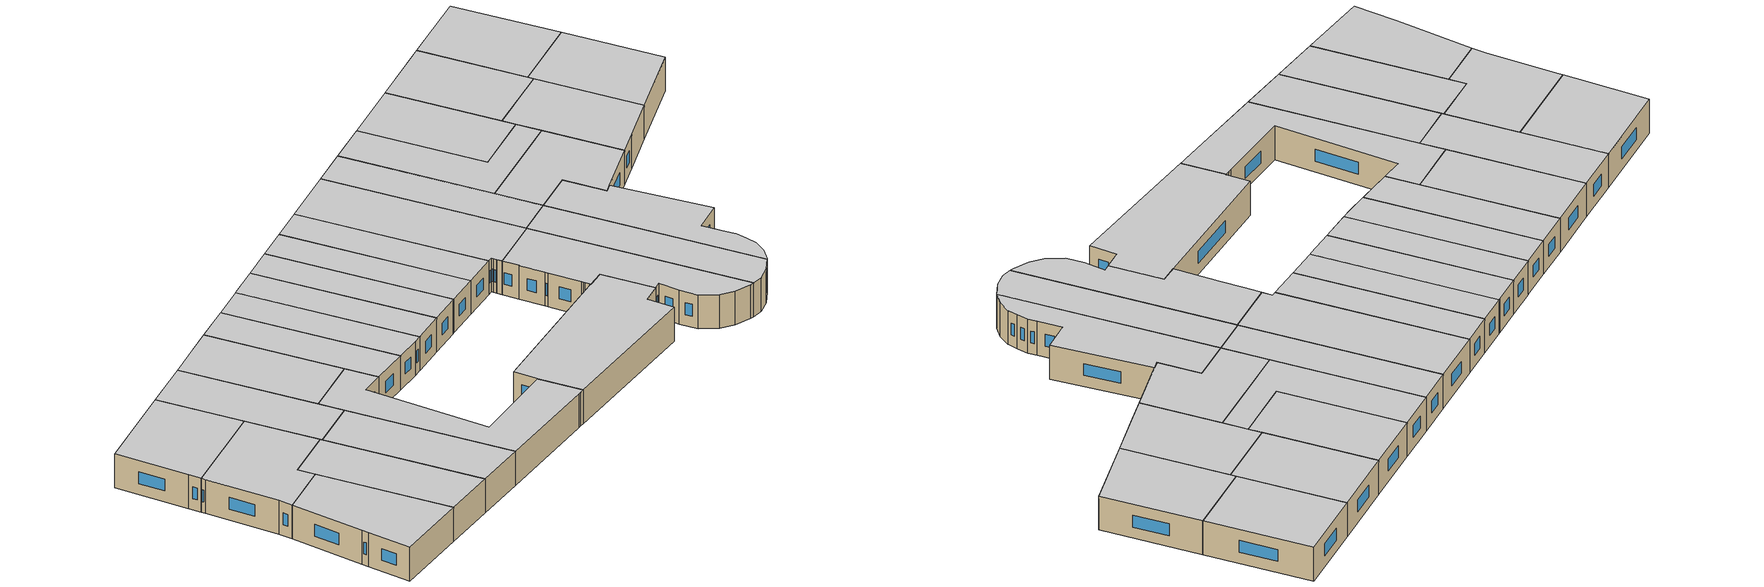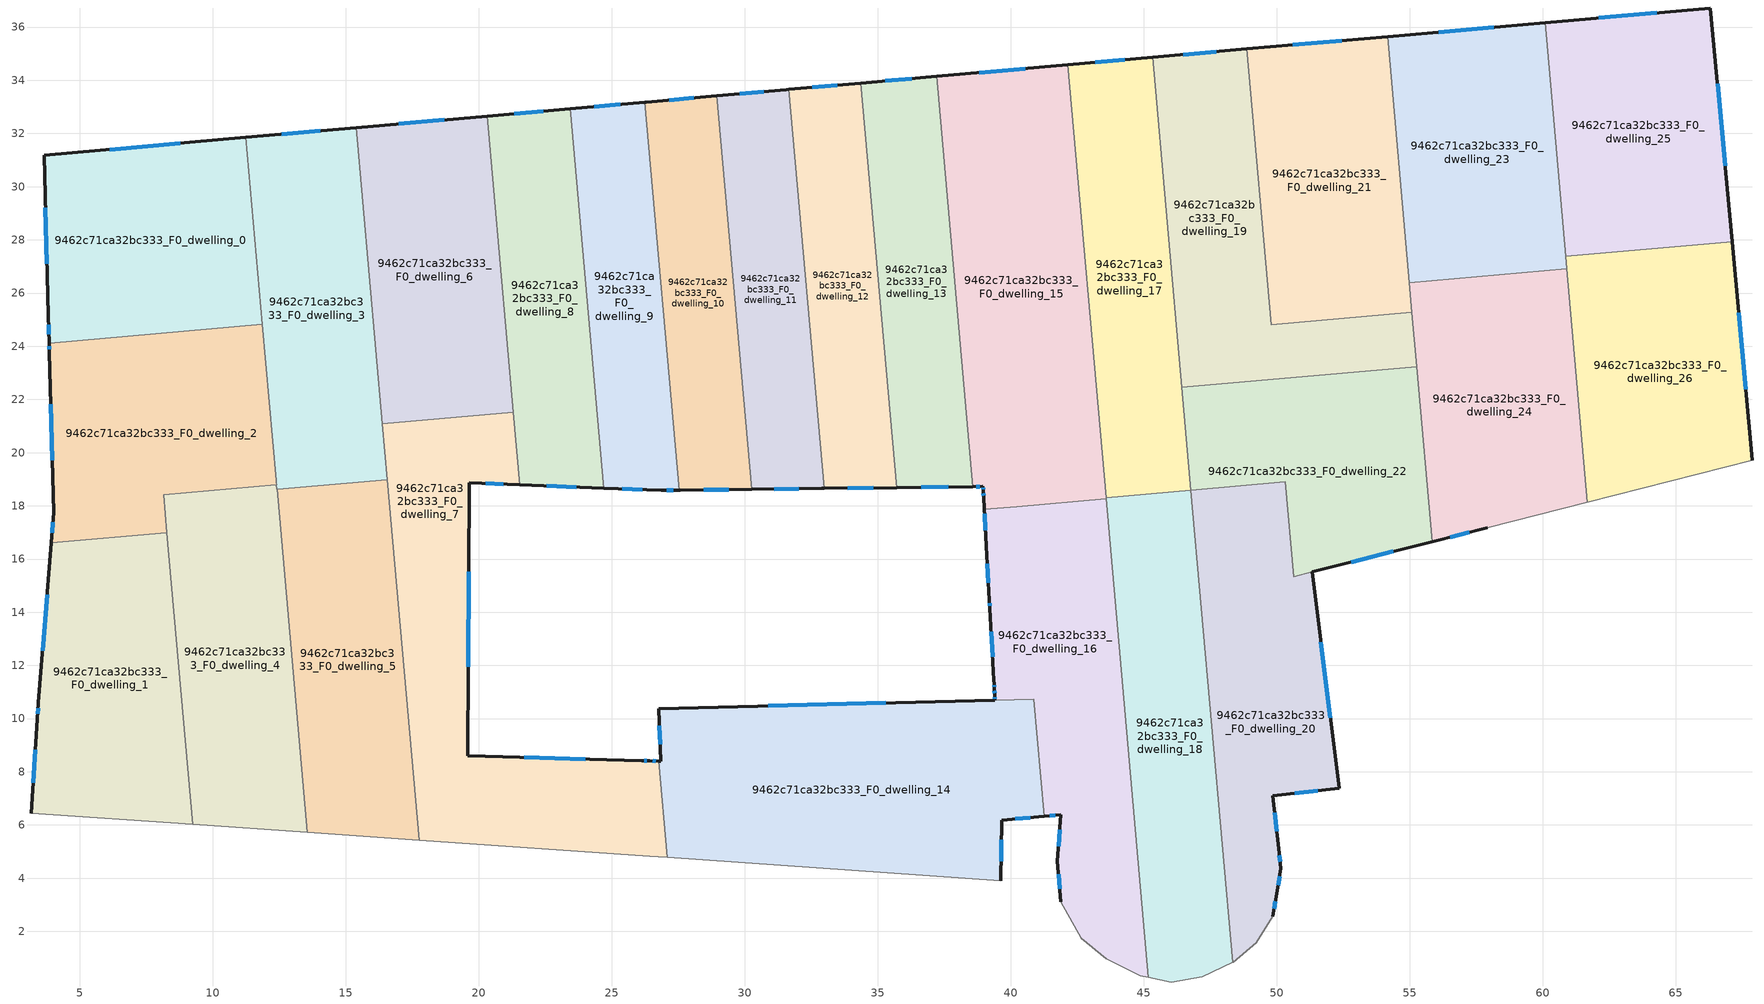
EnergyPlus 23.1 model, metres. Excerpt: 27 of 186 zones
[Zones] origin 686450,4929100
9462c71ca32bc333_F0_dwelling_0
 floor ground (EU_floor_Construction): 11.25,31.85 11.87,24.83 3.85,24.12 3.82,25.14 3.66,31.18 z0
 wall outside (EU_wall_Construction): 11.25,31.85 3.66,31.18 3.82,25.14 3.85,24.12 z0:3
 wall to 9462c71ca32bc333_F0_dwelling_2 (EU_wall_Construction): 3.85,24.12 11.87,24.83 z0:3
 wall to 9462c71ca32bc333_F0_dwelling_3 (EU_wall_Construction): 11.87,24.83 11.25,31.85 z0:3
 window (EU_Window_Construction): 8.78,31.63 6.13,31.4 / 3.83,24.8 3.84,24.45 / 3.71,29.21 3.77,27.1 z0.98:2.02
 ceiling to 9462c71ca32bc333_F1_dwelling_0 (EU_floor_Construction): 11.87,24.83 11.25,31.85 3.66,31.18 3.82,25.14 3.85,24.12 z3
9462c71ca32bc333_F0_dwelling_1
 floor ground (EU_floor_Construction): 8.28,16.99 9.25,6.02 3.17,6.45 3.4,9.98 3.45,10.59 3.93,16.61 z0
 wall outside (EU_wall_Construction): 3.93,16.61 3.45,10.59 3.4,9.98 3.17,6.45 z0:3
 wall to 9462c71ca32bc333_F0_dwelling_2 (EU_wall_Construction): 8.28,16.99 3.93,16.61 z0:3
 wall adiabatic (EU_wall_Construction): 3.17,6.45 9.25,6.02 z0:3
 wall to 9462c71ca32bc333_F0_dwelling_4 (EU_wall_Construction): 9.25,6.02 8.28,16.99 z0:3
 window (EU_Window_Construction): 3.32,8.83 3.24,7.6 / 3.43,10.39 3.42,10.18 / 3.77,14.65 3.6,12.55 z0.98:2.02
 ceiling to 9462c71ca32bc333_F1_dwelling_1 (EU_floor_Construction): 9.25,6.02 8.28,16.99 3.93,16.61 3.45,10.59 3.4,9.98 3.17,6.45 z3
9462c71ca32bc333_F0_dwelling_10
 floor ground (EU_floor_Construction): 28.96,33.41 30.27,18.62 27.58,18.59 27.53,18.59 26.24,33.17 26.29,33.18 z0
 wall outside (EU_wall_Construction): 28.96,33.41 26.29,33.18 26.24,33.17 / 27.53,18.59 27.58,18.59 30.27,18.62 z0:3
 wall to 9462c71ca32bc333_F0_dwelling_11 (EU_wall_Construction): 30.27,18.62 28.96,33.41 z0:3
 wall to 9462c71ca32bc333_F0_dwelling_9 (EU_wall_Construction): 26.24,33.17 27.53,18.59 z0:3
 window (EU_Window_Construction): 28.09,33.34 27.16,33.25 / 28.45,18.6 29.39,18.61 z0.98:2.02
 ceiling to 9462c71ca32bc333_F1_dwelling_10 (EU_floor_Construction): 30.27,18.62 28.96,33.41 26.29,33.18 26.24,33.17 27.53,18.59 27.58,18.59 z3
9462c71ca32bc333_F0_dwelling_11
 floor ground (EU_floor_Construction): 31.66,33.65 32.99,18.65 32.89,18.65 30.27,18.62 28.96,33.41 31.56,33.64 z0
 wall outside (EU_wall_Construction): 31.66,33.65 31.56,33.64 28.96,33.41 / 30.27,18.62 32.89,18.65 32.99,18.65 z0:3
 wall to 9462c71ca32bc333_F0_dwelling_12 (EU_wall_Construction): 32.99,18.65 31.66,33.65 z0:3
 window (EU_Window_Construction): 30.72,33.57 29.8,33.49 / 31.12,18.63 32.04,18.64 z0.98:2.02
 ceiling to 9462c71ca32bc333_F1_dwelling_11 (EU_floor_Construction): 32.99,18.65 31.66,33.65 31.56,33.64 28.96,33.41 30.27,18.62 32.89,18.65 z3
9462c71ca32bc333_F0_dwelling_12
 floor ground (EU_floor_Construction): 34.37,33.89 35.71,18.69 32.99,18.65 31.66,33.65 z0
 wall outside (EU_wall_Construction): 32.99,18.65 35.71,18.69 / 34.37,33.89 31.66,33.65 z0:3
 wall to 9462c71ca32bc333_F0_dwelling_13 (EU_wall_Construction): 35.71,18.69 34.37,33.89 z0:3
 window (EU_Window_Construction): 33.87,18.66 34.83,18.68 / 33.49,33.81 32.54,33.73 z0.98:2.02
 ceiling to 9462c71ca32bc333_F1_dwelling_12 (EU_floor_Construction): 35.71,18.69 34.37,33.89 31.66,33.65 32.99,18.65 z3
9462c71ca32bc333_F0_dwelling_13
 floor ground (EU_floor_Construction): 37.22,34.14 38.58,18.72 35.71,18.69 34.37,33.89 z0
 wall outside (EU_wall_Construction): 35.71,18.69 38.58,18.72 / 37.22,34.14 34.37,33.89 z0:3
 wall to 9462c71ca32bc333_F0_dwelling_15 (EU_wall_Construction): 38.58,18.72 37.22,34.14 z0:3
 window (EU_Window_Construction): 36.64,18.7 37.65,18.71 / 36.29,34.06 35.29,33.97 z0.98:2.02
 ceiling to 9462c71ca32bc333_F1_dwelling_13 (EU_floor_Construction): 38.58,18.72 37.22,34.14 34.37,33.89 35.71,18.69 z3
9462c71ca32bc333_F0_dwelling_14
 floor ground (EU_floor_Construction): 40.87,10.73 41.26,6.33 39.66,6.18 39.63,3.91 27.09,4.78 26.78,8.4 26.84,8.4 26.77,10.37 39.4,10.7 z0
 wall outside (EU_wall_Construction): 39.4,10.7 26.77,10.37 26.84,8.4 26.78,8.4 / 39.63,3.91 39.66,6.18 41.26,6.33 z0:3
 wall adiabatic (EU_wall_Construction): 27.09,4.78 39.63,3.91 z0:3
 wall to 9462c71ca32bc333_F0_dwelling_7 (EU_wall_Construction): 26.78,8.4 27.09,4.78 z0:3
 wall to 9462c71ca32bc333_F0_dwelling_16 (EU_wall_Construction): 41.26,6.33 40.87,10.73 39.41,10.7 z0:3
 window (EU_Window_Construction): 35.29,10.59 30.88,10.47 / 40.18,6.23 40.74,6.28 / 39.64,4.65 39.65,5.44 / 26.79,9.73 26.82,9.04 z0.98:2.02
 ceiling to 9462c71ca32bc333_F1_dwelling_14 (EU_floor_Construction): 39.63,3.91 39.66,6.18 41.26,6.33 40.87,10.73 39.4,10.7 26.77,10.37 26.84,8.4 26.78,8.4 27.09,4.78 z3
9462c71ca32bc333_F0_dwelling_15
 floor ground (EU_floor_Construction): 42.15,34.58 43.59,18.26 40.23,17.97 39.02,17.86 38.98,18.28 38.97,18.58 38.96,18.73 38.58,18.72 37.22,34.14 z0
 wall outside (EU_wall_Construction): 38.58,18.72 38.96,18.73 38.97,18.58 38.98,18.28 / 42.15,34.58 37.22,34.14 z0:3
 wall to 9462c71ca32bc333_F0_dwelling_16 (EU_wall_Construction): 38.99,18.28 39.02,17.86 40.23,17.97 43.59,18.26 z0:3
 wall to 9462c71ca32bc333_F0_dwelling_17 (EU_wall_Construction): 43.58,18.3 42.15,34.58 z0:3
 wall to 9462c71ca32bc333_F0_dwelling_18 (EU_wall_Construction): 43.59,18.26 43.58,18.3 z0:3
 window (EU_Window_Construction): 38.97,18.48 38.98,18.38 / 38.96,18.68 38.97,18.63 / 38.7,18.72 38.84,18.73 / 40.54,34.44 38.82,34.29 z0.98:2.02
 ceiling to 9462c71ca32bc333_F1_dwelling_15 (EU_floor_Construction): 43.59,18.26 42.15,34.58 37.22,34.14 38.58,18.72 38.96,18.73 38.97,18.58 38.98,18.28 39.02,17.86 40.23,17.97 z3
9462c71ca32bc333_F0_dwelling_16
 floor ground (EU_floor_Construction): 43.59,18.26 45.18,0.27 44.87,0.34 43.6,0.98 42.66,1.75 41.88,3.11 41.76,4.64 41.89,6.39 41.26,6.33 40.87,10.74 39.41,10.7 39.4,10.85 39.38,11.15 39.38,11.31 39.37,11.45 39.22,14.14 39.2,14.44 39.09,16.48 39.08,16.5 38.98,18.28 39.01,17.86 z0
 wall outside (EU_wall_Construction): 41.26,6.33 41.89,6.39 41.76,4.64 41.88,3.11 / 38.98,18.28 39.08,16.5 39.09,16.48 39.2,14.44 39.22,14.14 39.37,11.45 39.38,11.31 39.38,11.15 39.4,10.85 39.41,10.7 z0:3
 wall adiabatic (EU_wall_Construction): 41.88,3.11 42.66,1.75 43.6,0.98 44.87,0.34 45.18,0.27 z0:3
 wall to 9462c71ca32bc333_F0_dwelling_18 (EU_wall_Construction): 45.18,0.27 43.59,18.26 z0:3
 window (EU_Window_Construction): 41.8,4.14 41.84,3.6 / 41.85,5.82 41.8,5.21 / 41.46,6.35 41.68,6.37 / 39.4,10.8 39.41,10.75 / 39.39,11.05 39.4,10.95 / 39.38,11.26 39.38,11.2 / 39.27,13.27 39.32,12.32 / 39.21,14.35 39.21,14.24 / 39.12,15.81 39.16,15.1 / 39.02,17.7 39.05,17.08 z0.98:2.02
 ceiling to 9462c71ca32bc333_F1_dwelling_16 (EU_floor_Construction): 45.18,0.27 43.59,18.26 39.01,17.86 38.98,18.28 39.08,16.5 39.09,16.48 39.2,14.44 39.22,14.14 39.37,11.45 39.38,11.31 39.38,11.15 39.4,10.85 39.41,10.7 40.87,10.74 41.26,6.33 41.89,6.39 41.76,4.64 41.88,3.11 42.66,1.75 43.6,0.98 44.87,0.34 z3
9462c71ca32bc333_F0_dwelling_17
 floor ground (EU_floor_Construction): 45.33,34.86 46.77,18.58 43.58,18.3 42.15,34.58 z0
 wall outside (EU_wall_Construction): 45.33,34.86 42.15,34.58 z0:3
 wall to 9462c71ca32bc333_F0_dwelling_18 (EU_wall_Construction): 43.58,18.3 46.77,18.58 z0:3
 wall to 9462c71ca32bc333_F0_dwelling_19 (EU_wall_Construction): 46.43,22.45 45.33,34.86 z0:3
 wall to 9462c71ca32bc333_F0_dwelling_22 (EU_wall_Construction): 46.77,18.58 46.43,22.45 z0:3
 window (EU_Window_Construction): 44.3,34.77 43.18,34.67 z0.98:2.02
 ceiling to 9462c71ca32bc333_F1_dwelling_17 (EU_floor_Construction): 46.77,18.58 45.33,34.86 42.15,34.58 43.58,18.3 z3
9462c71ca32bc333_F0_dwelling_18
 floor ground (EU_floor_Construction): 46.77,18.58 48.34,0.83 47.2,0.29 46.04,0.1 45.18,0.27 43.58,18.3 z0
 wall adiabatic (EU_wall_Construction): 45.18,0.27 46.04,0.1 47.2,0.29 48.34,0.83 z0:3
 wall to 9462c71ca32bc333_F0_dwelling_20 (EU_wall_Construction): 48.34,0.83 46.77,18.58 z0:3
 ceiling to 9462c71ca32bc333_F1_dwelling_18 (EU_floor_Construction): 48.34,0.83 46.77,18.58 43.58,18.3 45.18,0.27 46.04,0.1 47.2,0.29 z3
9462c71ca32bc333_F0_dwelling_19
 floor ground (EU_floor_Construction): 48.88,35.17 49.8,24.81 55.08,25.28 55.27,23.23 46.43,22.45 45.33,34.86 z0
 wall outside (EU_wall_Construction): 48.88,35.17 45.33,34.86 z0:3
 wall to 9462c71ca32bc333_F0_dwelling_21 (EU_wall_Construction): 55.08,25.28 49.8,24.81 48.88,35.17 z0:3
 wall to 9462c71ca32bc333_F0_dwelling_22 (EU_wall_Construction): 46.43,22.45 55.27,23.23 z0:3
 wall to 9462c71ca32bc333_F0_dwelling_24 (EU_wall_Construction): 55.27,23.23 55.08,25.28 z0:3
 window (EU_Window_Construction): 47.73,35.07 46.49,34.96 z0.98:2.02
 ceiling to 9462c71ca32bc333_F1_dwelling_19 (EU_floor_Construction): 55.27,23.23 55.08,25.28 49.8,24.81 48.88,35.17 45.33,34.86 46.43,22.45 z3
9462c71ca32bc333_F0_dwelling_2
 floor ground (EU_floor_Construction): 11.87,24.83 12.39,18.96 12.39,18.87 12.4,18.79 8.15,18.41 8.28,16.99 3.93,16.61 4.02,17.77 3.86,23.78 3.85,24.12 z0
 wall outside (EU_wall_Construction): 3.85,24.12 3.86,23.78 4.02,17.77 3.93,16.61 z0:3
 wall to 9462c71ca32bc333_F0_dwelling_3 (EU_wall_Construction): 12.4,18.79 12.39,18.87 12.39,18.95 / 12.39,18.96 11.87,24.83 z0:3
 wall to 9462c71ca32bc333_F0_dwelling_4 (EU_wall_Construction): 8.28,16.99 8.15,18.41 12.4,18.79 z0:3
 window (EU_Window_Construction): 3.99,17.39 3.96,16.99 / 3.91,21.82 3.97,19.72 / 3.85,24.01 3.86,23.89 z0.98:2.02
 ceiling to 9462c71ca32bc333_F1_dwelling_2 (EU_floor_Construction): 12.4,18.79 12.39,18.87 12.39,18.96 11.87,24.83 3.85,24.12 3.86,23.78 4.02,17.77 3.93,16.61 8.28,16.99 8.15,18.41 z3
9462c71ca32bc333_F0_dwelling_20
 floor ground (EU_floor_Construction): 50.32,18.9 50.63,15.34 51.33,15.52 52.36,7.38 49.86,7.11 50.08,5.11 50.16,4.38 50.01,3.42 49.85,2.57 49.23,1.58 48.37,0.85 48.34,0.83 46.77,18.58 z0
 wall outside (EU_wall_Construction): 49.85,2.57 50.01,3.42 50.16,4.38 50.08,5.11 49.86,7.11 52.36,7.38 51.33,15.52 z0:3
 wall adiabatic (EU_wall_Construction): 48.34,0.83 48.37,0.85 49.23,1.58 49.84,2.56 z0:3
 wall to 9462c71ca32bc333_F0_dwelling_22 (EU_wall_Construction): 51.33,15.52 50.63,15.34 50.32,18.9 46.78,18.58 z0:3
 window (EU_Window_Construction): 52.02,10.02 51.66,12.87 / 50.67,7.19 51.55,7.29 / 50.01,5.76 49.93,6.46 / 50.13,4.61 50.1,4.87 / 50.06,3.73 50.11,4.06 / 49.9,2.84 49.96,3.14 z0.98:2.02
 ceiling to 9462c71ca32bc333_F1_dwelling_20 (EU_floor_Construction): 49.84,2.56 50.01,3.42 50.16,4.38 50.08,5.11 49.86,7.11 52.36,7.38 51.33,15.52 50.63,15.34 50.32,18.9 46.78,18.58 48.34,0.83 48.37,0.85 49.23,1.58 z3
9462c71ca32bc333_F0_dwelling_21
 floor ground (EU_floor_Construction): 54.17,35.64 55.08,25.28 49.8,24.81 48.88,35.17 z0
 wall outside (EU_wall_Construction): 54.17,35.64 48.88,35.17 z0:3
 wall to 9462c71ca32bc333_F0_dwelling_23 (EU_wall_Construction): 54.99,26.39 54.17,35.64 z0:3
 wall to 9462c71ca32bc333_F0_dwelling_24 (EU_wall_Construction): 55.08,25.28 54.99,26.39 z0:3
 window (EU_Window_Construction): 52.45,35.49 50.6,35.33 z0.98:2.02
 ceiling to 9462c71ca32bc333_F1_dwelling_21 (EU_floor_Construction): 55.08,25.28 54.17,35.64 48.88,35.17 49.8,24.81 z3
9462c71ca32bc333_F0_dwelling_22
 floor ground (EU_floor_Construction): 55.27,23.23 55.85,16.65 50.63,15.34 50.32,18.9 46.77,18.58 46.43,22.45 z0
 wall outside (EU_wall_Construction): 51.33,15.52 55.85,16.65 z0:3
 wall to 9462c71ca32bc333_F0_dwelling_24 (EU_wall_Construction): 55.85,16.65 55.27,23.23 z0:3
 window (EU_Window_Construction): 52.8,15.89 54.38,16.28 z0.98:2.02
 ceiling to 9462c71ca32bc333_F1_dwelling_22 (EU_floor_Construction): 55.85,16.65 55.27,23.23 46.43,22.45 46.77,18.58 50.32,18.9 50.63,15.34 z3
9462c71ca32bc333_F0_dwelling_23
 floor ground (EU_floor_Construction): 60.09,36.17 60.91,26.91 54.99,26.39 54.17,35.64 z0
 wall outside (EU_wall_Construction): 60.09,36.17 54.17,35.64 z0:3
 wall to 9462c71ca32bc333_F0_dwelling_24 (EU_wall_Construction): 54.99,26.39 60.91,26.91 z0:3
 wall to 9462c71ca32bc333_F0_dwelling_25 (EU_wall_Construction): 60.87,27.38 60.09,36.17 z0:3
 wall to 9462c71ca32bc333_F0_dwelling_26 (EU_wall_Construction): 60.91,26.91 60.87,27.38 z0:3
 window (EU_Window_Construction): 58.16,36 56.09,35.81 z0.98:2.02
 ceiling to 9462c71ca32bc333_F1_dwelling_23 (EU_floor_Construction): 60.91,26.91 60.09,36.17 54.17,35.64 54.99,26.39 z3
9462c71ca32bc333_F0_dwelling_24
 floor ground (EU_floor_Construction): 60.91,26.91 61.68,18.13 57.92,17.18 55.85,16.65 54.99,26.39 z0
 wall outside (EU_wall_Construction): 55.85,16.65 57.92,17.18 z0:3
 wall adiabatic (EU_wall_Construction): 57.92,17.18 61.68,18.13 z0:3
 wall to 9462c71ca32bc333_F0_dwelling_26 (EU_wall_Construction): 61.68,18.13 60.91,26.91 z0:3
 window (EU_Window_Construction): 56.52,16.82 57.25,17.01 z0.98:2.02
 ceiling to 9462c71ca32bc333_F1_dwelling_24 (EU_floor_Construction): 61.68,18.13 60.91,26.91 54.99,26.39 55.85,16.65 57.92,17.18 z3
9462c71ca32bc333_F0_dwelling_25
 floor ground (EU_floor_Construction): 66.31,36.72 67.12,27.93 60.87,27.38 60.09,36.17 z0
 wall outside (EU_wall_Construction): 67.12,27.93 66.31,36.72 60.09,36.17 z0:3
 wall to 9462c71ca32bc333_F0_dwelling_26 (EU_wall_Construction): 60.87,27.38 67.12,27.93 z0:3
 window (EU_Window_Construction): 66.86,30.79 66.57,33.86 / 64.29,36.54 62.11,36.34 z0.98:2.02
 ceiling to 9462c71ca32bc333_F1_dwelling_25 (EU_floor_Construction): 67.12,27.93 66.31,36.72 60.09,36.17 60.87,27.38 z3
9462c71ca32bc333_F0_dwelling_26
 floor ground (EU_floor_Construction): 67.12,27.93 67.89,19.72 61.68,18.13 60.87,27.38 z0
 wall outside (EU_wall_Construction): 67.89,19.72 67.12,27.93 z0:3
 wall adiabatic (EU_wall_Construction): 61.68,18.13 67.89,19.72 z0:3
 window (EU_Window_Construction): 67.64,22.39 67.37,25.26 z0.98:2.02
 ceiling to 9462c71ca32bc333_F1_dwelling_26 (EU_floor_Construction): 67.89,19.72 67.12,27.93 60.87,27.38 61.68,18.13 z3
9462c71ca32bc333_F0_dwelling_3
 floor ground (EU_floor_Construction): 15.39,32.21 16.56,18.99 12.41,18.62 12.4,18.79 12.39,18.87 12.39,18.96 11.25,31.85 z0
 wall outside (EU_wall_Construction): 15.39,32.21 11.25,31.85 z0:3
 wall to 9462c71ca32bc333_F0_dwelling_6 (EU_wall_Construction): 16.38,21.08 15.39,32.21 z0:3
 wall to 9462c71ca32bc333_F0_dwelling_5 (EU_wall_Construction): 12.42,18.62 16.56,18.99 z0:3
 wall to 9462c71ca32bc333_F0_dwelling_4 (EU_wall_Construction): 12.4,18.79 12.41,18.62 z0:3
 wall to 9462c71ca32bc333_F0_dwelling_7 (EU_wall_Construction): 16.56,18.99 16.38,21.08 z0:3
 window (EU_Window_Construction): 14.04,32.09 12.59,31.97 z0.98:2.02
 ceiling to 9462c71ca32bc333_F1_dwelling_3 (EU_floor_Construction): 16.56,18.99 15.39,32.21 11.25,31.85 12.39,18.96 12.39,18.87 12.4,18.79 12.41,18.62 z3
9462c71ca32bc333_F0_dwelling_4
 floor ground (EU_floor_Construction): 12.42,18.62 13.56,5.72 9.25,6.02 8.15,18.41 12.4,18.79 z0
 wall adiabatic (EU_wall_Construction): 9.25,6.02 13.56,5.72 z0:3
 wall to 9462c71ca32bc333_F0_dwelling_5 (EU_wall_Construction): 13.56,5.72 12.42,18.62 z0:3
 ceiling to 9462c71ca32bc333_F1_dwelling_4 (EU_floor_Construction): 13.56,5.72 12.42,18.62 12.4,18.79 8.15,18.41 9.25,6.02 z3
9462c71ca32bc333_F0_dwelling_5
 floor ground (EU_floor_Construction): 16.56,18.99 17.76,5.43 13.56,5.72 12.42,18.62 z0
 wall adiabatic (EU_wall_Construction): 13.56,5.72 17.76,5.43 z0:3
 wall to 9462c71ca32bc333_F0_dwelling_7 (EU_wall_Construction): 17.76,5.43 16.56,18.99 z0:3
 ceiling to 9462c71ca32bc333_F1_dwelling_5 (EU_floor_Construction): 17.76,5.43 16.56,18.99 12.42,18.62 13.56,5.72 z3
9462c71ca32bc333_F0_dwelling_6
 floor ground (EU_floor_Construction): 20.31,32.65 21.3,21.51 16.38,21.08 15.39,32.21 z0
 wall outside (EU_wall_Construction): 20.31,32.65 15.39,32.21 z0:3
 wall to 9462c71ca32bc333_F0_dwelling_7 (EU_wall_Construction): 16.38,21.08 21.3,21.51 z0:3
 wall to 9462c71ca32bc333_F0_dwelling_8 (EU_wall_Construction): 21.3,21.51 20.31,32.65 z0:3
 window (EU_Window_Construction): 18.71,32.51 16.99,32.36 z0.98:2.02
 ceiling to 9462c71ca32bc333_F1_dwelling_6 (EU_floor_Construction): 21.3,21.51 20.31,32.65 15.39,32.21 16.38,21.08 z3
9462c71ca32bc333_F0_dwelling_7
 floor ground (EU_floor_Construction): 21.3,21.51 21.54,18.79 19.65,18.87 19.59,8.61 26.12,8.42 26.42,8.41 26.78,8.4 27.09,4.78 26.74,4.8 26.44,4.83 17.76,5.43 16.38,21.08 z0
 wall outside (EU_wall_Construction): 26.78,8.4 26.42,8.41 26.12,8.42 19.59,8.61 19.65,18.87 21.54,18.79 z0:3
 wall adiabatic (EU_wall_Construction): 17.76,5.43 26.44,4.83 26.74,4.8 27.09,4.78 z0:3
 wall to 9462c71ca32bc333_F0_dwelling_8 (EU_wall_Construction): 21.54,18.79 21.3,21.51 z0:3
 window (EU_Window_Construction): 20.26,18.84 20.93,18.82 / 19.61,11.94 19.63,15.53 / 24,8.48 21.71,8.55 / 26.32,8.41 26.22,8.42 / 26.66,8.4 26.54,8.41 z0.98:2.02
 ceiling to 9462c71ca32bc333_F1_dwelling_7 (EU_floor_Construction): 27.09,4.78 26.78,8.4 26.42,8.41 26.12,8.42 19.59,8.61 19.65,18.87 21.54,18.79 21.3,21.51 16.38,21.08 17.76,5.43 26.44,4.83 26.74,4.8 z3
9462c71ca32bc333_F0_dwelling_8
 floor ground (EU_floor_Construction): 23.44,32.92 24.7,18.66 21.54,18.79 20.31,32.65 z0
 wall outside (EU_wall_Construction): 23.44,32.92 20.31,32.65 / 21.54,18.79 24.7,18.66 z0:3
 wall to 9462c71ca32bc333_F0_dwelling_9 (EU_wall_Construction): 24.7,18.66 23.44,32.92 z0:3
 window (EU_Window_Construction): 22.42,32.84 21.33,32.74 / 22.57,18.75 23.67,18.71 z0.98:2.02
 ceiling to 9462c71ca32bc333_F1_dwelling_8 (EU_floor_Construction): 24.7,18.66 23.44,32.92 20.31,32.65 21.54,18.79 z3
9462c71ca32bc333_F0_dwelling_9
 floor ground (EU_floor_Construction): 26.24,33.17 27.53,18.59 26.86,18.58 24.7,18.66 23.44,32.92 z0
 wall outside (EU_wall_Construction): 26.24,33.17 23.44,32.92 / 24.7,18.66 26.86,18.58 27.53,18.59 z0:3
 window (EU_Window_Construction): 25.33,33.09 24.35,33.01 / 27.08,18.58 27.31,18.58 / 25.4,18.64 26.16,18.61 z0.98:2.02
 ceiling to 9462c71ca32bc333_F1_dwelling_9 (EU_floor_Construction): 27.53,18.59 26.24,33.17 23.44,32.92 24.7,18.66 26.86,18.58 z3
[Building]
EU S2 Campaign: North Axis=0; Terrain=City; Solar Distribution=FullExterior
[Site:Location]
Bologna: Latitude=44.5; Longitude=11.25; Time Zone=1; Elevation=37
[SizingPeriod:WeatherFileDays]
AnnualSizingPeriod: Begin Month=1; Begin Day of Month=1; End Month=12; End Day of Month=31; Day of Week for Start Day=Monday; Use Weather File Daylight Saving Period=No; Use Weather File Rain and Snow Indicators=No
[MATERIAL]
EU_InternalMass_Material: Roughness=MediumRough; Thickness=0.1; Conductivity=1; Density=1800; Specific Heat=900; Thermal Absorptance=0.9; Solar Absorptance=0.7; Visible Absorptance=0.7
[MATERIAL:NOMASS] Roughness=MediumRough; Thermal Absorptance=0.9; Solar Absorptance=0.7; Visible Absorptance=0.7
Name | Thermal Resistance
EU_wall_NoMass | 0.905828
EU_floor_NoMass | 0.67114
[WINDOWMATERIAL:SIMPLEGLAZINGSYSTEM]
EU_Window_SimpleGlazing: UFactor=4.52486; Solar Heat Gain Coefficient=0.85; Visible Transmittance=0.85
[CONSTRUCTION]
EU_wall_Construction: EU_wall_NoMass
EU_floor_Construction: EU_floor_NoMass
EU_Window_Construction: EU_Window_SimpleGlazing
EU_InternalMass_Construction: EU_InternalMass_Material
[ZONE] Type=1; Multiplier=1; Ceiling Height=autocalculate; Floor Area=autocalculate; Part of Total Floor Area=Yes
Name | Volume
9462c71ca32bc333_F0_dwelling_0 | 165.712
9462c71ca32bc333_F0_dwelling_1; 9462c71ca32bc333_F0_dwelling_24 | 165.73
9462c71ca32bc333_F0_dwelling_10 | 120.591
9462c71ca32bc333_F0_dwelling_11 | 121.924
9462c71ca32bc333_F0_dwelling_12 | 123.392
9462c71ca32bc333_F0_dwelling_13 | 131.99
9462c71ca32bc333_F0_dwelling_14 | 255.784
9462c71ca32bc333_F0_dwelling_15 | 242.139
9462c71ca32bc333_F0_dwelling_16 | 194.747
9462c71ca32bc333_F0_dwelling_17 | 156.854
9462c71ca32bc333_F0_dwelling_18 | 174.573
9462c71ca32bc333_F0_dwelling_19 | 165.738
9462c71ca32bc333_F0_dwelling_2 | 167.846
9462c71ca32bc333_F0_dwelling_20 | 177.987
9462c71ca32bc333_F0_dwelling_21 | 165.734
9462c71ca32bc333_F0_dwelling_22 | 153.464
9462c71ca32bc333_F0_dwelling_23 | 165.718
9462c71ca32bc333_F0_dwelling_25 | 165.725
9462c71ca32bc333_F0_dwelling_26 | 165.737
9462c71ca32bc333_F0_dwelling_3 | 165.743
9462c71ca32bc333_F0_dwelling_4 | 163.589
9462c71ca32bc333_F0_dwelling_5 | 165.731
9462c71ca32bc333_F0_dwelling_6 | 165.707
9462c71ca32bc333_F0_dwelling_7 | 211.427
9462c71ca32bc333_F0_dwelling_8 | 132.656
9462c71ca32bc333_F0_dwelling_9 | 122.54
[INTERNALMASS] Construction=EU_InternalMass_Construction
Name | Zone or ZoneList | Surface Area
9462c71ca32bc333_F0_dwelling_0_EU_InternalMass | 9462c71ca32bc333_F0_dwelling_0 | 55.2366
9462c71ca32bc333_F0_dwelling_1_EU_InternalMass | 9462c71ca32bc333_F0_dwelling_1 | 55.2414
9462c71ca32bc333_F0_dwelling_2_EU_InternalMass | 9462c71ca32bc333_F0_dwelling_2 | 55.9515
9462c71ca32bc333_F0_dwelling_3_EU_InternalMass | 9462c71ca32bc333_F0_dwelling_3 | 55.2484
9462c71ca32bc333_F0_dwelling_4_EU_InternalMass | 9462c71ca32bc333_F0_dwelling_4 | 54.5355
9462c71ca32bc333_F0_dwelling_5_EU_InternalMass | 9462c71ca32bc333_F0_dwelling_5 | 55.2427
9462c71ca32bc333_F0_dwelling_6_EU_InternalMass | 9462c71ca32bc333_F0_dwelling_6 | 55.236
9462c71ca32bc333_F0_dwelling_7_EU_InternalMass | 9462c71ca32bc333_F0_dwelling_7 | 70.4787
9462c71ca32bc333_F0_dwelling_8_EU_InternalMass | 9462c71ca32bc333_F0_dwelling_8 | 44.2184
9462c71ca32bc333_F0_dwelling_9_EU_InternalMass | 9462c71ca32bc333_F0_dwelling_9 | 40.8458
9462c71ca32bc333_F0_dwelling_10_EU_InternalMass | 9462c71ca32bc333_F0_dwelling_10 | 40.1979
9462c71ca32bc333_F0_dwelling_11_EU_InternalMass | 9462c71ca32bc333_F0_dwelling_11 | 40.6408
9462c71ca32bc333_F0_dwelling_12_EU_InternalMass | 9462c71ca32bc333_F0_dwelling_12 | 41.1321
9462c71ca32bc333_F0_dwelling_13_EU_InternalMass | 9462c71ca32bc333_F0_dwelling_13 | 43.9978
9462c71ca32bc333_F0_dwelling_14_EU_InternalMass | 9462c71ca32bc333_F0_dwelling_14 | 85.2653
9462c71ca32bc333_F0_dwelling_15_EU_InternalMass | 9462c71ca32bc333_F0_dwelling_15 | 80.7128
9462c71ca32bc333_F0_dwelling_16_EU_InternalMass | 9462c71ca32bc333_F0_dwelling_16 | 64.9146
9462c71ca32bc333_F0_dwelling_17_EU_InternalMass | 9462c71ca32bc333_F0_dwelling_17 | 52.2881
9462c71ca32bc333_F0_dwelling_18_EU_InternalMass | 9462c71ca32bc333_F0_dwelling_18 | 58.191
9462c71ca32bc333_F0_dwelling_19_EU_InternalMass | 9462c71ca32bc333_F0_dwelling_19 | 55.2468
9462c71ca32bc333_F0_dwelling_20_EU_InternalMass | 9462c71ca32bc333_F0_dwelling_20 | 59.3341
9462c71ca32bc333_F0_dwelling_21_EU_InternalMass | 9462c71ca32bc333_F0_dwelling_21 | 55.2432
9462c71ca32bc333_F0_dwelling_22_EU_InternalMass | 9462c71ca32bc333_F0_dwelling_22 | 51.1548
9462c71ca32bc333_F0_dwelling_23_EU_InternalMass | 9462c71ca32bc333_F0_dwelling_23 | 55.2389
9462c71ca32bc333_F0_dwelling_24_EU_InternalMass | 9462c71ca32bc333_F0_dwelling_24 | 55.2434
9462c71ca32bc333_F0_dwelling_25_EU_InternalMass | 9462c71ca32bc333_F0_dwelling_25 | 55.2424
9462c71ca32bc333_F0_dwelling_26_EU_InternalMass | 9462c71ca32bc333_F0_dwelling_26 | 55.2472
[OTHEREQUIPMENT] Fuel Type=Electricity; Design Level Calculation Method=Watts/Area; Power per Zone Floor Area=1; Fraction Latent=0; Fraction Radiant=0; Fraction Lost=0; Carbon Dioxide Generation Rate=0; EndUse Subcategory=EU_Step8_InternalGains
Name | Zone or ZoneList or Space or SpaceList | Schedule
EU_Step8_InternalGain_9462c71ca32bc333_F0_dwelling_0_f000 | 9462c71ca32bc333_F0_dwelling_0 | EU_Step8_GainSchedule_9462c71ca32bc333_F0_dwelling_0_f000
EU_Step8_InternalGain_9462c71ca32bc333_F0_dwelling_1_f000 | 9462c71ca32bc333_F0_dwelling_1 | EU_Step8_GainSchedule_9462c71ca32bc333_F0_dwelling_1_f000
EU_Step8_InternalGain_9462c71ca32bc333_F0_dwelling_2_f000 | 9462c71ca32bc333_F0_dwelling_2 | EU_Step8_GainSchedule_9462c71ca32bc333_F0_dwelling_2_f000
EU_Step8_InternalGain_9462c71ca32bc333_F0_dwelling_3_f000 | 9462c71ca32bc333_F0_dwelling_3 | EU_Step8_GainSchedule_9462c71ca32bc333_F0_dwelling_3_f000
EU_Step8_InternalGain_9462c71ca32bc333_F0_dwelling_4_f000 | 9462c71ca32bc333_F0_dwelling_4 | EU_Step8_GainSchedule_9462c71ca32bc333_F0_dwelling_4_f000
EU_Step8_InternalGain_9462c71ca32bc333_F0_dwelling_5_f000 | 9462c71ca32bc333_F0_dwelling_5 | EU_Step8_GainSchedule_9462c71ca32bc333_F0_dwelling_5_f000
EU_Step8_InternalGain_9462c71ca32bc333_F0_dwelling_6_f000 | 9462c71ca32bc333_F0_dwelling_6 | EU_Step8_GainSchedule_9462c71ca32bc333_F0_dwelling_6_f000
EU_Step8_InternalGain_9462c71ca32bc333_F0_dwelling_7_f000 | 9462c71ca32bc333_F0_dwelling_7 | EU_Step8_GainSchedule_9462c71ca32bc333_F0_dwelling_7_f000
EU_Step8_InternalGain_9462c71ca32bc333_F0_dwelling_8_f000 | 9462c71ca32bc333_F0_dwelling_8 | EU_Step8_GainSchedule_9462c71ca32bc333_F0_dwelling_8_f000
EU_Step8_InternalGain_9462c71ca32bc333_F0_dwelling_9_f000 | 9462c71ca32bc333_F0_dwelling_9 | EU_Step8_GainSchedule_9462c71ca32bc333_F0_dwelling_9_f000
EU_Step8_InternalGain_9462c71ca32bc333_F0_dwelling_10_f000 | 9462c71ca32bc333_F0_dwelling_10 | EU_Step8_GainSchedule_9462c71ca32bc333_F0_dwelling_10_f000
EU_Step8_InternalGain_9462c71ca32bc333_F0_dwelling_11_f000 | 9462c71ca32bc333_F0_dwelling_11 | EU_Step8_GainSchedule_9462c71ca32bc333_F0_dwelling_11_f000
EU_Step8_InternalGain_9462c71ca32bc333_F0_dwelling_12_f000 | 9462c71ca32bc333_F0_dwelling_12 | EU_Step8_GainSchedule_9462c71ca32bc333_F0_dwelling_12_f000
EU_Step8_InternalGain_9462c71ca32bc333_F0_dwelling_13_f000 | 9462c71ca32bc333_F0_dwelling_13 | EU_Step8_GainSchedule_9462c71ca32bc333_F0_dwelling_13_f000
EU_Step8_InternalGain_9462c71ca32bc333_F0_dwelling_14_f000 | 9462c71ca32bc333_F0_dwelling_14 | EU_Step8_GainSchedule_9462c71ca32bc333_F0_dwelling_14_f000
EU_Step8_InternalGain_9462c71ca32bc333_F0_dwelling_15_f000 | 9462c71ca32bc333_F0_dwelling_15 | EU_Step8_GainSchedule_9462c71ca32bc333_F0_dwelling_15_f000
EU_Step8_InternalGain_9462c71ca32bc333_F0_dwelling_16_f000 | 9462c71ca32bc333_F0_dwelling_16 | EU_Step8_GainSchedule_9462c71ca32bc333_F0_dwelling_16_f000
EU_Step8_InternalGain_9462c71ca32bc333_F0_dwelling_17_f000 | 9462c71ca32bc333_F0_dwelling_17 | EU_Step8_GainSchedule_9462c71ca32bc333_F0_dwelling_17_f000
EU_Step8_InternalGain_9462c71ca32bc333_F0_dwelling_18_f000 | 9462c71ca32bc333_F0_dwelling_18 | EU_Step8_GainSchedule_9462c71ca32bc333_F0_dwelling_18_f000
EU_Step8_InternalGain_9462c71ca32bc333_F0_dwelling_19_f000 | 9462c71ca32bc333_F0_dwelling_19 | EU_Step8_GainSchedule_9462c71ca32bc333_F0_dwelling_19_f000
EU_Step8_InternalGain_9462c71ca32bc333_F0_dwelling_20_f000 | 9462c71ca32bc333_F0_dwelling_20 | EU_Step8_GainSchedule_9462c71ca32bc333_F0_dwelling_20_f000
EU_Step8_InternalGain_9462c71ca32bc333_F0_dwelling_21_f000 | 9462c71ca32bc333_F0_dwelling_21 | EU_Step8_GainSchedule_9462c71ca32bc333_F0_dwelling_21_f000
EU_Step8_InternalGain_9462c71ca32bc333_F0_dwelling_22_f000 | 9462c71ca32bc333_F0_dwelling_22 | EU_Step8_GainSchedule_9462c71ca32bc333_F0_dwelling_22_f000
EU_Step8_InternalGain_9462c71ca32bc333_F0_dwelling_23_f000 | 9462c71ca32bc333_F0_dwelling_23 | EU_Step8_GainSchedule_9462c71ca32bc333_F0_dwelling_23_f000
EU_Step8_InternalGain_9462c71ca32bc333_F0_dwelling_24_f000 | 9462c71ca32bc333_F0_dwelling_24 | EU_Step8_GainSchedule_9462c71ca32bc333_F0_dwelling_24_f000
EU_Step8_InternalGain_9462c71ca32bc333_F0_dwelling_25_f000 | 9462c71ca32bc333_F0_dwelling_25 | EU_Step8_GainSchedule_9462c71ca32bc333_F0_dwelling_25_f000
EU_Step8_InternalGain_9462c71ca32bc333_F0_dwelling_26_f000 | 9462c71ca32bc333_F0_dwelling_26 | EU_Step8_GainSchedule_9462c71ca32bc333_F0_dwelling_26_f000
[ZONEVENTILATION:DESIGNFLOWRATE] Schedule=EU_AlwaysOn; Design Flow Rate Calculation Method=AirChanges/Hour; Air Changes per Hour=0.73129; Ventilation Type=Natural; Fan Pressure Rise=0; Fan Total Efficiency=1; Constant Term Coefficient=1; Temperature Term Coefficient=0; Velocity Term Coefficient=0; Velocity Squared Term Coefficient=0; Minimum Indoor Temperature=-100; Maximum Indoor Temperature=100; Delta Temperature=-100; Minimum Outdoor Temperature=-100; Maximum Outdoor Temperature=100; Maximum Wind Speed=40
Name | Zone or ZoneList or Space or SpaceList
EU_ConstantAir_9462c71ca32bc333_F0_dwelling_0 | 9462c71ca32bc333_F0_dwelling_0
EU_ConstantAir_9462c71ca32bc333_F0_dwelling_1 | 9462c71ca32bc333_F0_dwelling_1
EU_ConstantAir_9462c71ca32bc333_F0_dwelling_2 | 9462c71ca32bc333_F0_dwelling_2
EU_ConstantAir_9462c71ca32bc333_F0_dwelling_3 | 9462c71ca32bc333_F0_dwelling_3
EU_ConstantAir_9462c71ca32bc333_F0_dwelling_4 | 9462c71ca32bc333_F0_dwelling_4
EU_ConstantAir_9462c71ca32bc333_F0_dwelling_5 | 9462c71ca32bc333_F0_dwelling_5
EU_ConstantAir_9462c71ca32bc333_F0_dwelling_6 | 9462c71ca32bc333_F0_dwelling_6
EU_ConstantAir_9462c71ca32bc333_F0_dwelling_7 | 9462c71ca32bc333_F0_dwelling_7
EU_ConstantAir_9462c71ca32bc333_F0_dwelling_8 | 9462c71ca32bc333_F0_dwelling_8
EU_ConstantAir_9462c71ca32bc333_F0_dwelling_9 | 9462c71ca32bc333_F0_dwelling_9
EU_ConstantAir_9462c71ca32bc333_F0_dwelling_10 | 9462c71ca32bc333_F0_dwelling_10
EU_ConstantAir_9462c71ca32bc333_F0_dwelling_11 | 9462c71ca32bc333_F0_dwelling_11
EU_ConstantAir_9462c71ca32bc333_F0_dwelling_12 | 9462c71ca32bc333_F0_dwelling_12
EU_ConstantAir_9462c71ca32bc333_F0_dwelling_13 | 9462c71ca32bc333_F0_dwelling_13
EU_ConstantAir_9462c71ca32bc333_F0_dwelling_14 | 9462c71ca32bc333_F0_dwelling_14
EU_ConstantAir_9462c71ca32bc333_F0_dwelling_15 | 9462c71ca32bc333_F0_dwelling_15
EU_ConstantAir_9462c71ca32bc333_F0_dwelling_16 | 9462c71ca32bc333_F0_dwelling_16
EU_ConstantAir_9462c71ca32bc333_F0_dwelling_17 | 9462c71ca32bc333_F0_dwelling_17
EU_ConstantAir_9462c71ca32bc333_F0_dwelling_18 | 9462c71ca32bc333_F0_dwelling_18
EU_ConstantAir_9462c71ca32bc333_F0_dwelling_19 | 9462c71ca32bc333_F0_dwelling_19
EU_ConstantAir_9462c71ca32bc333_F0_dwelling_20 | 9462c71ca32bc333_F0_dwelling_20
EU_ConstantAir_9462c71ca32bc333_F0_dwelling_21 | 9462c71ca32bc333_F0_dwelling_21
EU_ConstantAir_9462c71ca32bc333_F0_dwelling_22 | 9462c71ca32bc333_F0_dwelling_22
EU_ConstantAir_9462c71ca32bc333_F0_dwelling_23 | 9462c71ca32bc333_F0_dwelling_23
EU_ConstantAir_9462c71ca32bc333_F0_dwelling_24 | 9462c71ca32bc333_F0_dwelling_24
EU_ConstantAir_9462c71ca32bc333_F0_dwelling_25 | 9462c71ca32bc333_F0_dwelling_25
EU_ConstantAir_9462c71ca32bc333_F0_dwelling_26 | 9462c71ca32bc333_F0_dwelling_26
[HVACTEMPLATE:THERMOSTAT] Constant Heating Setpoint=20; Constant Cooling Setpoint=50
EU_HeatOnly_9462c71ca32bc333_F0_dwelling_0; EU_HeatOnly_9462c71ca32bc333_F0_dwelling_1; EU_HeatOnly_9462c71ca32bc333_F0_dwelling_2; EU_HeatOnly_9462c71ca32bc333_F0_dwelling_3; EU_HeatOnly_9462c71ca32bc333_F0_dwelling_4; EU_HeatOnly_9462c71ca32bc333_F0_dwelling_5; EU_HeatOnly_9462c71ca32bc333_F0_dwelling_6; EU_HeatOnly_9462c71ca32bc333_F0_dwelling_7; EU_HeatOnly_9462c71ca32bc333_F0_dwelling_8; EU_HeatOnly_9462c71ca32bc333_F0_dwelling_9; EU_HeatOnly_9462c71ca32bc333_F0_dwelling_10; EU_HeatOnly_9462c71ca32bc333_F0_dwelling_11; EU_HeatOnly_9462c71ca32bc333_F0_dwelling_12; EU_HeatOnly_9462c71ca32bc333_F0_dwelling_13; EU_HeatOnly_9462c71ca32bc333_F0_dwelling_14; EU_HeatOnly_9462c71ca32bc333_F0_dwelling_15; EU_HeatOnly_9462c71ca32bc333_F0_dwelling_16; EU_HeatOnly_9462c71ca32bc333_F0_dwelling_17; EU_HeatOnly_9462c71ca32bc333_F0_dwelling_18; EU_HeatOnly_9462c71ca32bc333_F0_dwelling_19; EU_HeatOnly_9462c71ca32bc333_F0_dwelling_20; EU_HeatOnly_9462c71ca32bc333_F0_dwelling_21; EU_HeatOnly_9462c71ca32bc333_F0_dwelling_22; EU_HeatOnly_9462c71ca32bc333_F0_dwelling_23; EU_HeatOnly_9462c71ca32bc333_F0_dwelling_24; EU_HeatOnly_9462c71ca32bc333_F0_dwelling_25; EU_HeatOnly_9462c71ca32bc333_F0_dwelling_26; EU_HeatOnly_9462c71ca32bc333_F1_dwelling_0; EU_HeatOnly_9462c71ca32bc333_F1_dwelling_1; EU_HeatOnly_9462c71ca32bc333_F1_dwelling_2; EU_HeatOnly_9462c71ca32bc333_F1_dwelling_3; EU_HeatOnly_9462c71ca32bc333_F1_dwelling_4; EU_HeatOnly_9462c71ca32bc333_F1_dwelling_5; EU_HeatOnly_9462c71ca32bc333_F1_dwelling_6; EU_HeatOnly_9462c71ca32bc333_F1_dwelling_7; EU_HeatOnly_9462c71ca32bc333_F1_dwelling_8; EU_HeatOnly_9462c71ca32bc333_F1_dwelling_9; EU_HeatOnly_9462c71ca32bc333_F1_dwelling_10; EU_HeatOnly_9462c71ca32bc333_F1_dwelling_11; EU_HeatOnly_9462c71ca32bc333_F1_dwelling_12; EU_HeatOnly_9462c71ca32bc333_F1_dwelling_13; EU_HeatOnly_9462c71ca32bc333_F1_dwelling_14; EU_HeatOnly_9462c71ca32bc333_F1_dwelling_15; EU_HeatOnly_9462c71ca32bc333_F1_dwelling_16; EU_HeatOnly_9462c71ca32bc333_F1_dwelling_17; EU_HeatOnly_9462c71ca32bc333_F1_dwelling_18; EU_HeatOnly_9462c71ca32bc333_F1_dwelling_19; EU_HeatOnly_9462c71ca32bc333_F1_dwelling_20; EU_HeatOnly_9462c71ca32bc333_F1_dwelling_21; EU_HeatOnly_9462c71ca32bc333_F1_dwelling_22; EU_HeatOnly_9462c71ca32bc333_F1_dwelling_23; EU_HeatOnly_9462c71ca32bc333_F1_dwelling_24; EU_HeatOnly_9462c71ca32bc333_F1_dwelling_25; EU_HeatOnly_9462c71ca32bc333_F1_dwelling_26; EU_HeatOnly_9462c71ca32bc333_F2_dwelling_0; EU_HeatOnly_9462c71ca32bc333_F2_dwelling_1; EU_HeatOnly_9462c71ca32bc333_F2_dwelling_2; EU_HeatOnly_9462c71ca32bc333_F2_dwelling_3; EU_HeatOnly_9462c71ca32bc333_F2_dwelling_4; EU_HeatOnly_9462c71ca32bc333_F2_dwelling_5; EU_HeatOnly_9462c71ca32bc333_F2_dwelling_6; EU_HeatOnly_9462c71ca32bc333_F2_dwelling_7; EU_HeatOnly_9462c71ca32bc333_F2_dwelling_8; EU_HeatOnly_9462c71ca32bc333_F2_dwelling_9; EU_HeatOnly_9462c71ca32bc333_F2_dwelling_10; EU_HeatOnly_9462c71ca32bc333_F2_dwelling_11; EU_HeatOnly_9462c71ca32bc333_F2_dwelling_12; EU_HeatOnly_9462c71ca32bc333_F2_dwelling_13; EU_HeatOnly_9462c71ca32bc333_F2_dwelling_14; EU_HeatOnly_9462c71ca32bc333_F2_dwelling_15; EU_HeatOnly_9462c71ca32bc333_F2_dwelling_16; EU_HeatOnly_9462c71ca32bc333_F2_dwelling_17; EU_HeatOnly_9462c71ca32bc333_F2_dwelling_18; EU_HeatOnly_9462c71ca32bc333_F2_dwelling_19; EU_HeatOnly_9462c71ca32bc333_F2_dwelling_20; EU_HeatOnly_9462c71ca32bc333_F2_dwelling_21; EU_HeatOnly_9462c71ca32bc333_F2_dwelling_22; EU_HeatOnly_9462c71ca32bc333_F2_dwelling_23
[HVACTEMPLATE:ZONE:IDEALLOADSAIRSYSTEM] System Availability Schedule=EU_AlwaysOn; Maximum Heating Supply Air Temperature=50; Minimum Cooling Supply Air Temperature=13; Maximum Heating Supply Air Humidity Ratio=0.0156; Minimum Cooling Supply Air Humidity Ratio=0.0077; Heating Limit=NoLimit; Cooling Limit=NoLimit; Heating Availability Schedule=EU_AlwaysOn; Cooling Availability Schedule=EU_CoolingOff; Dehumidification Control Type=ConstantSensibleHeatRatio; Cooling Sensible Heat Ratio=0.7; Dehumidification Setpoint=60; Humidification Control Type=None; Humidification Setpoint=30; Outdoor Air Method=None; Outdoor Air Flow Rate per Person=0.00944; Outdoor Air Flow Rate per Zone Floor Area=0; Outdoor Air Flow Rate per Zone=0; Demand Controlled Ventilation Type=None; Outdoor Air Economizer Type=NoEconomizer; Heat Recovery Type=None; Sensible Heat Recovery Effectiveness=0.7; Latent Heat Recovery Effectiveness=0.65
Name | Template Thermostat
9462c71ca32bc333_F0_dwelling_0 | EU_HeatOnly_9462c71ca32bc333_F0_dwelling_0
9462c71ca32bc333_F0_dwelling_1 | EU_HeatOnly_9462c71ca32bc333_F0_dwelling_1
9462c71ca32bc333_F0_dwelling_2 | EU_HeatOnly_9462c71ca32bc333_F0_dwelling_2
9462c71ca32bc333_F0_dwelling_3 | EU_HeatOnly_9462c71ca32bc333_F0_dwelling_3
9462c71ca32bc333_F0_dwelling_4 | EU_HeatOnly_9462c71ca32bc333_F0_dwelling_4
9462c71ca32bc333_F0_dwelling_5 | EU_HeatOnly_9462c71ca32bc333_F0_dwelling_5
9462c71ca32bc333_F0_dwelling_6 | EU_HeatOnly_9462c71ca32bc333_F0_dwelling_6
9462c71ca32bc333_F0_dwelling_7 | EU_HeatOnly_9462c71ca32bc333_F0_dwelling_7
9462c71ca32bc333_F0_dwelling_8 | EU_HeatOnly_9462c71ca32bc333_F0_dwelling_8
9462c71ca32bc333_F0_dwelling_9 | EU_HeatOnly_9462c71ca32bc333_F0_dwelling_9
9462c71ca32bc333_F0_dwelling_10 | EU_HeatOnly_9462c71ca32bc333_F0_dwelling_10
9462c71ca32bc333_F0_dwelling_11 | EU_HeatOnly_9462c71ca32bc333_F0_dwelling_11
9462c71ca32bc333_F0_dwelling_12 | EU_HeatOnly_9462c71ca32bc333_F0_dwelling_12
9462c71ca32bc333_F0_dwelling_13 | EU_HeatOnly_9462c71ca32bc333_F0_dwelling_13
9462c71ca32bc333_F0_dwelling_14 | EU_HeatOnly_9462c71ca32bc333_F0_dwelling_14
9462c71ca32bc333_F0_dwelling_15 | EU_HeatOnly_9462c71ca32bc333_F0_dwelling_15
9462c71ca32bc333_F0_dwelling_16 | EU_HeatOnly_9462c71ca32bc333_F0_dwelling_16
9462c71ca32bc333_F0_dwelling_17 | EU_HeatOnly_9462c71ca32bc333_F0_dwelling_17
9462c71ca32bc333_F0_dwelling_18 | EU_HeatOnly_9462c71ca32bc333_F0_dwelling_18
9462c71ca32bc333_F0_dwelling_19 | EU_HeatOnly_9462c71ca32bc333_F0_dwelling_19
9462c71ca32bc333_F0_dwelling_20 | EU_HeatOnly_9462c71ca32bc333_F0_dwelling_20
9462c71ca32bc333_F0_dwelling_21 | EU_HeatOnly_9462c71ca32bc333_F0_dwelling_21
9462c71ca32bc333_F0_dwelling_22 | EU_HeatOnly_9462c71ca32bc333_F0_dwelling_22
9462c71ca32bc333_F0_dwelling_23 | EU_HeatOnly_9462c71ca32bc333_F0_dwelling_23
9462c71ca32bc333_F0_dwelling_24 | EU_HeatOnly_9462c71ca32bc333_F0_dwelling_24
9462c71ca32bc333_F0_dwelling_25 | EU_HeatOnly_9462c71ca32bc333_F0_dwelling_25
9462c71ca32bc333_F0_dwelling_26 | EU_HeatOnly_9462c71ca32bc333_F0_dwelling_26
[SIZING:ZONE] Zone Cooling Design Supply Air Temperature Input Method=SupplyAirTemperature; Zone Cooling Design Supply Air Temperature=13; Zone Heating Design Supply Air Temperature Input Method=SupplyAirTemperature; Zone Heating Design Supply Air Temperature=50; Zone Cooling Design Supply Air Humidity Ratio=0.008; Zone Heating Design Supply Air Humidity Ratio=0.008; Cooling Design Air Flow Method=DesignDay; Cooling Design Air Flow Rate=0; Cooling Minimum Air Flow per Zone Floor Area=0.000762; Cooling Minimum Air Flow=0; Cooling Minimum Air Flow Fraction=0.2; Heating Design Air Flow Method=DesignDay; Heating Design Air Flow Rate=0; Heating Maximum Air Flow per Zone Floor Area=0.002032; Heating Maximum Air Flow=0.141576; Heating Maximum Air Flow Fraction=0.3; Account for Dedicated Outdoor Air System=No; Dedicated Outdoor Air System Control Strategy=NeutralSupplyAir; Dedicated Outdoor Air Low Setpoint Temperature for Design=autosize; Dedicated Outdoor Air High Setpoint Temperature for Design=autosize; Zone Load Sizing Method=Sensible Load Only No Latent Load; Zone Latent Cooling Design Supply Air Humidity Ratio Input Method=HumidityRatioDifference; Zone Cooling Design Supply Air Humidity Ratio Difference=0.005; Zone Latent Heating Design Supply Air Humidity Ratio Input Method=HumidityRatioDifference; Zone Humidification Design Supply Air Humidity Ratio Difference=0.005
9462c71ca32bc333_F0_dwelling_0; 9462c71ca32bc333_F0_dwelling_1; 9462c71ca32bc333_F0_dwelling_2; 9462c71ca32bc333_F0_dwelling_3; 9462c71ca32bc333_F0_dwelling_4; 9462c71ca32bc333_F0_dwelling_5; 9462c71ca32bc333_F0_dwelling_6; 9462c71ca32bc333_F0_dwelling_7; 9462c71ca32bc333_F0_dwelling_8; 9462c71ca32bc333_F0_dwelling_9; 9462c71ca32bc333_F0_dwelling_10; 9462c71ca32bc333_F0_dwelling_11; 9462c71ca32bc333_F0_dwelling_12; 9462c71ca32bc333_F0_dwelling_13; 9462c71ca32bc333_F0_dwelling_14; 9462c71ca32bc333_F0_dwelling_15; 9462c71ca32bc333_F0_dwelling_16; 9462c71ca32bc333_F0_dwelling_17; 9462c71ca32bc333_F0_dwelling_18; 9462c71ca32bc333_F0_dwelling_19; 9462c71ca32bc333_F0_dwelling_20; 9462c71ca32bc333_F0_dwelling_21; 9462c71ca32bc333_F0_dwelling_22; 9462c71ca32bc333_F0_dwelling_23; 9462c71ca32bc333_F0_dwelling_24; 9462c71ca32bc333_F0_dwelling_25; 9462c71ca32bc333_F0_dwelling_26
[SCHEDULE:CONSTANT]
Name | Hourly Value
EU_AlwaysOn | 1
EU_CoolingOff | 0
[SCHEDULE:FILE] Column Number=1; Rows to Skip at Top=0; Number of Hours of Data=8760; Column Separator=Comma; Interpolate to Timestep=No; Minutes per Item=60; Adjust Schedule for Daylight Savings=Yes
Name | File
EU_Step8_GainSchedule_9462c71ca32bc333_F0_dwelling_0_f000 | ../../schedules/9462c71ca32bc333/9462c71ca32bc333_F0_dwelling_0_f000_gain.csv
EU_Step8_GainSchedule_9462c71ca32bc333_F0_dwelling_1_f000 | ../../schedules/9462c71ca32bc333/9462c71ca32bc333_F0_dwelling_1_f000_gain.csv
EU_Step8_GainSchedule_9462c71ca32bc333_F0_dwelling_2_f000 | ../../schedules/9462c71ca32bc333/9462c71ca32bc333_F0_dwelling_2_f000_gain.csv
EU_Step8_GainSchedule_9462c71ca32bc333_F0_dwelling_3_f000 | ../../schedules/9462c71ca32bc333/9462c71ca32bc333_F0_dwelling_3_f000_gain.csv
EU_Step8_GainSchedule_9462c71ca32bc333_F0_dwelling_4_f000 | ../../schedules/9462c71ca32bc333/9462c71ca32bc333_F0_dwelling_4_f000_gain.csv
EU_Step8_GainSchedule_9462c71ca32bc333_F0_dwelling_5_f000 | ../../schedules/9462c71ca32bc333/9462c71ca32bc333_F0_dwelling_5_f000_gain.csv
EU_Step8_GainSchedule_9462c71ca32bc333_F0_dwelling_6_f000 | ../../schedules/9462c71ca32bc333/9462c71ca32bc333_F0_dwelling_6_f000_gain.csv
EU_Step8_GainSchedule_9462c71ca32bc333_F0_dwelling_7_f000 | ../../schedules/9462c71ca32bc333/9462c71ca32bc333_F0_dwelling_7_f000_gain.csv
EU_Step8_GainSchedule_9462c71ca32bc333_F0_dwelling_8_f000 | ../../schedules/9462c71ca32bc333/9462c71ca32bc333_F0_dwelling_8_f000_gain.csv
EU_Step8_GainSchedule_9462c71ca32bc333_F0_dwelling_9_f000 | ../../schedules/9462c71ca32bc333/9462c71ca32bc333_F0_dwelling_9_f000_gain.csv
EU_Step8_GainSchedule_9462c71ca32bc333_F0_dwelling_10_f000 | ../../schedules/9462c71ca32bc333/9462c71ca32bc333_F0_dwelling_10_f000_gain.csv
EU_Step8_GainSchedule_9462c71ca32bc333_F0_dwelling_11_f000 | ../../schedules/9462c71ca32bc333/9462c71ca32bc333_F0_dwelling_11_f000_gain.csv
EU_Step8_GainSchedule_9462c71ca32bc333_F0_dwelling_12_f000 | ../../schedules/9462c71ca32bc333/9462c71ca32bc333_F0_dwelling_12_f000_gain.csv
EU_Step8_GainSchedule_9462c71ca32bc333_F0_dwelling_13_f000 | ../../schedules/9462c71ca32bc333/9462c71ca32bc333_F0_dwelling_13_f000_gain.csv
EU_Step8_GainSchedule_9462c71ca32bc333_F0_dwelling_14_f000 | ../../schedules/9462c71ca32bc333/9462c71ca32bc333_F0_dwelling_14_f000_gain.csv
EU_Step8_GainSchedule_9462c71ca32bc333_F0_dwelling_15_f000 | ../../schedules/9462c71ca32bc333/9462c71ca32bc333_F0_dwelling_15_f000_gain.csv
EU_Step8_GainSchedule_9462c71ca32bc333_F0_dwelling_16_f000 | ../../schedules/9462c71ca32bc333/9462c71ca32bc333_F0_dwelling_16_f000_gain.csv
EU_Step8_GainSchedule_9462c71ca32bc333_F0_dwelling_17_f000 | ../../schedules/9462c71ca32bc333/9462c71ca32bc333_F0_dwelling_17_f000_gain.csv
EU_Step8_GainSchedule_9462c71ca32bc333_F0_dwelling_18_f000 | ../../schedules/9462c71ca32bc333/9462c71ca32bc333_F0_dwelling_18_f000_gain.csv
EU_Step8_GainSchedule_9462c71ca32bc333_F0_dwelling_19_f000 | ../../schedules/9462c71ca32bc333/9462c71ca32bc333_F0_dwelling_19_f000_gain.csv
EU_Step8_GainSchedule_9462c71ca32bc333_F0_dwelling_20_f000 | ../../schedules/9462c71ca32bc333/9462c71ca32bc333_F0_dwelling_20_f000_gain.csv
EU_Step8_GainSchedule_9462c71ca32bc333_F0_dwelling_21_f000 | ../../schedules/9462c71ca32bc333/9462c71ca32bc333_F0_dwelling_21_f000_gain.csv
EU_Step8_GainSchedule_9462c71ca32bc333_F0_dwelling_22_f000 | ../../schedules/9462c71ca32bc333/9462c71ca32bc333_F0_dwelling_22_f000_gain.csv
EU_Step8_GainSchedule_9462c71ca32bc333_F0_dwelling_23_f000 | ../../schedules/9462c71ca32bc333/9462c71ca32bc333_F0_dwelling_23_f000_gain.csv
EU_Step8_GainSchedule_9462c71ca32bc333_F0_dwelling_24_f000 | ../../schedules/9462c71ca32bc333/9462c71ca32bc333_F0_dwelling_24_f000_gain.csv
EU_Step8_GainSchedule_9462c71ca32bc333_F0_dwelling_25_f000 | ../../schedules/9462c71ca32bc333/9462c71ca32bc333_F0_dwelling_25_f000_gain.csv
EU_Step8_GainSchedule_9462c71ca32bc333_F0_dwelling_26_f000 | ../../schedules/9462c71ca32bc333/9462c71ca32bc333_F0_dwelling_26_f000_gain.csv
